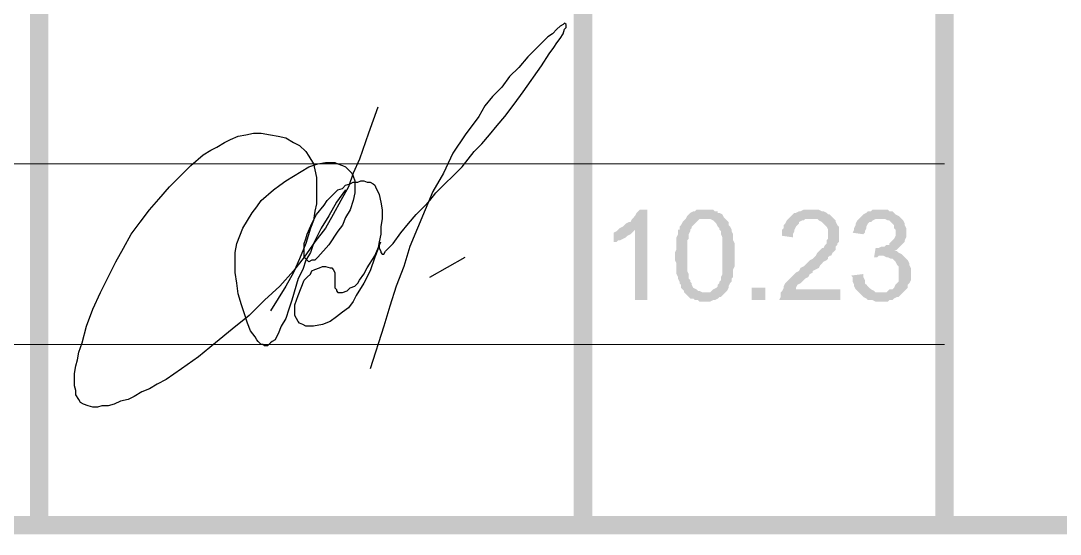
# Model space of a CAD drawing. Header units: millimetres. Extents: x -383313 to -161684, y -117025 to 99224.
# Drawn here: x -329616 to -326744, y -36104 to -34684 of the extents above; entities that cross this region are included whole.
import ezdxf

# ---------------------------------------------------------------- set-up
doc = ezdxf.new("R2010")
doc.units = ezdxf.units.MM
doc.header["$MEASUREMENT"] = 0
doc.layers.add('PDF_Geometry', color=7, linetype='Continuous')
doc.layers.add('PDF_Solid Fills', color=7, linetype='Continuous')

# ---------------------------------------------------------------- blocks, each defined once
blk = doc.blocks.new('A$Cf5759c35')
at = {"layer": 'PDF_Solid Fills'}
for points in [[(30577.2, -16941.8), (30556, -16941.8), (30551.8, -16946), (30547.6, -16950.3), (30543.3, -16958.7), (30539.1, -16963), (30534.9, -16967.2), (30530.6, -16975.7), (30526.4, -16975.7), (30517.9, -16979.9), (30513.7, -16984.1), (30509.5, -16988.4), (30501, -16992.6), (30543.3, -16996.8), (30543.3, -17191.6), (30577.2, -17191.6)], [(30738.1, -16941.8), (30738.1, -16941.8), (30712.7, -16941.8), (30708.4, -16946), (30704.2, -16946), (30695.7, -16950.3), (30691.5, -16954.5), (30691.5, -16954.5), (30687.3, -16958.7), (30683, -16967.2), (30738.1, -16967.2), (30738.1, -16967.2), (30746.5, -16967.2), (30750.8, -16967.2), (30759.2, -16971.4), (30763.5, -16975.7), (30767.7, -16979.9), (30771.9, -16988.4), (30771.9, -16988.4), (30776.2, -16992.6), (30776.2, -16996.8), (30780.4, -17001.1), (30780.4, -17005.3), (30780.4, -17009.5), (30784.6, -17018), (30784.6, -17026.5), (30784.6, -17030.7), (30784.6, -17039.2), (30784.6, -17047.6), (30784.6, -17060.3), (30784.6, -17068.8), (30784.6, -17068.8), (30784.6, -17081.5), (30784.6, -17090), (30784.6, -17098.4), (30784.6, -17106.9), (30784.6, -17111.1), (30784.6, -17119.6), (30780.4, -17128.1), (30780.4, -17132.3), (30780.4, -17136.5), (30776.2, -17140.8), (30776.2, -17145), (30771.9, -17149.2), (30771.9, -17153.5), (30767.7, -17157.7), (30759.2, -17161.9), (30755, -17166.2), (30750.8, -17170.4), (30742.3, -17170.4), (30738.1, -17170.4), (30683, -17174.6), (30687.3, -17178.9), (30691.5, -17183.1), (30695.7, -17187.3), (30704.2, -17187.3), (30708.4, -17191.6), (30716.9, -17191.6), (30721.1, -17195.8), (30729.6, -17195.8), (30738.1, -17195.8), (30738.1, -17195.8), (30746.5, -17195.8), (30750.8, -17195.8), (30759.2, -17191.6), (30763.5, -17191.6), (30771.9, -17187.3), (30776.2, -17183.1), (30780.4, -17183.1), (30784.6, -17178.9), (30788.9, -17174.6), (30793.1, -17170.4), (30797.3, -17166.2), (30801.6, -17157.7), (30801.6, -17153.5), (30805.8, -17145), (30810, -17140.8), (30810, -17136.5), (30810, -17132.3), (30814.3, -17128.1), (30814.3, -17119.6), (30814.3, -17115.4), (30814.3, -17106.9), (30818.5, -17098.4), (30818.5, -17094.2), (30818.5, -17085.7), (30818.5, -17077.3), (30818.5, -17068.8), (30818.5, -17064.6), (30818.5, -17056.1), (30818.5, -17047.6), (30818.5, -17039.2), (30818.5, -17034.9), (30814.3, -17026.5), (30814.3, -17022.2), (30814.3, -17013.8), (30814.3, -17009.5), (30810, -17001.1), (30810, -16996.8), (30805.8, -16988.4), (30801.6, -16984.1), (30801.6, -16975.7), (30797.3, -16971.4), (30797.3, -16971.4), (30793.1, -16967.2), (30788.9, -16963), (30784.6, -16954.5), (30776.2, -16950.3), (30771.9, -16950.3), (30771.9, -16946), (30763.5, -16946), (30759.2, -16941.8), (30750.8, -16941.8), (30742.3, -16941.8)], [(31030.2, -16941.8), (31009, -16941.8), (31000.5, -16946), (30996.3, -16946), (30987.8, -16950.3), (30983.6, -16950.3), (30979.4, -16954.5), (30975.1, -16958.7), (30970.9, -16963), (30966.7, -16967.2), (30962.4, -16971.4), (30958.2, -16979.9), (30954, -16984.1), (30954, -16992.6), (30949.7, -16996.8), (30949.7, -17005.3), (30949.7, -17013.8), (30979.4, -17018), (30979.4, -17009.5), (30983.6, -17001.1), (30983.6, -16996.8), (30987.8, -16988.4), (30992.1, -16984.1), (30996.3, -16979.9), (30996.3, -16975.7), (31004.8, -16971.4), (31009, -16971.4), (31013.2, -16967.2), (31021.7, -16967.2), (31030.2, -16967.2), (31093.7, -16967.2), (31085.2, -16958.7), (31085.2, -16958.7), (31081, -16954.5), (31076.7, -16954.5), (31072.5, -16950.3), (31064, -16946), (31059.8, -16946), (31051.3, -16941.8), (31047.1, -16941.8), (31038.6, -16941.8)], [(31220.7, -16941.8), (31199.5, -16941.8), (31195.3, -16946), (31186.8, -16946), (31182.6, -16950.3), (31174.1, -16954.5), (31169.9, -16958.7), (31169.9, -16958.7), (31165.6, -16963), (31220.7, -16967.2), (31224.9, -16967.2), (31233.4, -16967.2), (31241.8, -16971.4), (31246.1, -16971.4), (31250.3, -16975.7), (31254.5, -16979.9), (31258.8, -16984.1), (31258.8, -16992.6), (31263, -16996.8), (31263, -17005.3), (31263, -17009.5), (31263, -17013.8), (31258.8, -17022.2), (31254.5, -17026.5), (31250.3, -17030.7), (31246.1, -17034.9), (31246.1, -17039.2), (31237.6, -17039.2), (31233.4, -17043.4), (31224.9, -17043.4), (31216.4, -17047.6), (31212.2, -17047.6), (31271.5, -17047.6), (31275.7, -17043.4), (31279.9, -17039.2), (31284.2, -17034.9), (31288.4, -17030.7), (31288.4, -17026.5), (31292.6, -17018), (31292.6, -17013.8), (31292.6, -17005.3), (31292.6, -17001.1), (31292.6, -16992.6), (31288.4, -16984.1), (31288.4, -16979.9), (31284.2, -16971.4), (31284.2, -16971.4), (31279.9, -16967.2), (31275.7, -16963), (31271.5, -16958.7), (31263, -16954.5), (31258.8, -16950.3), (31254.5, -16946), (31246.1, -16946), (31241.8, -16941.8), (31233.4, -16941.8), (31229.1, -16941.8)], [(30683, -16967.2), (30678.8, -16971.4), (30674.6, -16975.7), (30670.3, -16984.1), (30666.1, -16988.4), (30666.1, -16996.8), (30661.9, -16996.8), (30661.9, -17005.3), (30661.9, -17009.5), (30657.6, -17018), (30657.6, -17022.2), (30657.6, -17030.7), (30657.6, -17034.9), (30657.6, -17043.4), (30657.6, -17051.9), (30653.4, -17060.3), (30653.4, -17068.8), (30653.4, -17073), (30653.4, -17081.5), (30657.6, -17090), (30657.6, -17098.4), (30657.6, -17106.9), (30657.6, -17115.4), (30657.6, -17119.6), (30661.9, -17128.1), (30661.9, -17132.3), (30666.1, -17140.8), (30666.1, -17145), (30670.3, -17149.2), (30670.3, -17157.7), (30674.6, -17161.9), (30678.8, -17166.2), (30678.8, -17170.4), (30683, -17174.6), (30738.1, -17170.4), (30733.8, -17170.4), (30729.6, -17170.4), (30721.1, -17166.2), (30716.9, -17166.2), (30712.7, -17161.9), (30704.2, -17157.7), (30700, -17149.2), (30700, -17149.2), (30700, -17145), (30695.7, -17140.8), (30695.7, -17136.5), (30691.5, -17132.3), (30691.5, -17123.8), (30691.5, -17119.6), (30687.3, -17111.1), (30687.3, -17102.7), (30687.3, -17094.2), (30687.3, -17085.7), (30687.3, -17077.3), (30687.3, -17068.8), (30687.3, -17060.3), (30687.3, -17051.9), (30687.3, -17043.4), (30687.3, -17034.9), (30687.3, -17026.5), (30691.5, -17022.2), (30691.5, -17013.8), (30691.5, -17009.5), (30695.7, -17001.1), (30695.7, -16996.8), (30700, -16992.6), (30700, -16988.4), (30704.2, -16984.1), (30708.4, -16979.9), (30712.7, -16975.7), (30716.9, -16971.4), (30721.1, -16967.2), (30729.6, -16967.2), (30738.1, -16967.2)], [(31093.7, -16967.2), (31030.2, -16967.2), (31047.1, -16967.2), (31051.3, -16971.4), (31059.8, -16975.7), (31064, -16979.9), (31064, -16979.9), (31068.3, -16984.1), (31072.5, -16988.4), (31076.7, -16996.8), (31076.7, -17001.1), (31076.7, -17009.5), (31076.7, -17013.8), (31076.7, -17022.2), (31072.5, -17026.5), (31072.5, -17034.9), (31068.3, -17039.2), (31064, -17047.6), (31059.8, -17047.6), (31055.6, -17051.9), (31051.3, -17056.1), (31047.1, -17060.3), (31042.9, -17068.8), (31038.6, -17073), (31034.4, -17077.3), (31025.9, -17081.5), (31021.7, -17085.7), (31013.2, -17094.2), (31009, -17098.4), (31000.5, -17102.7), (30996.3, -17111.1), (30987.8, -17115.4), (30983.6, -17119.6), (30979.4, -17123.8), (30975.1, -17128.1), (30970.9, -17132.3), (30966.7, -17136.5), (30962.4, -17140.8), (30958.2, -17145), (30954, -17153.5), (30954, -17157.7), (30949.7, -17166.2), (30945.5, -17170.4), (30945.5, -17170.4), (30945.5, -17178.9), (30945.5, -17183.1), (30941.3, -17191.6), (31110.6, -17191.6), (31110.6, -17161.9), (30987.8, -17161.9), (30987.8, -17161.9), (30987.8, -17157.7), (30992.1, -17149.2), (31000.5, -17145), (31000.5, -17145), (31004.8, -17140.8), (31009, -17136.5), (31013.2, -17132.3), (31021.7, -17128.1), (31025.9, -17119.6), (31034.4, -17115.4), (31034.4, -17111.1), (31042.9, -17106.9), (31051.3, -17102.7), (31055.6, -17094.2), (31059.8, -17090), (31064, -17085.7), (31072.5, -17081.5), (31076.7, -17077.3), (31076.7, -17073), (31081, -17068.8), (31085.2, -17068.8), (31089.4, -17060.3), (31093.7, -17056.1), (31097.9, -17051.9), (31097.9, -17043.4), (31102.1, -17039.2), (31102.1, -17034.9), (31106.4, -17030.7), (31106.4, -17022.2), (31106.4, -17018), (31106.4, -17009.5), (31106.4, -17009.5), (31106.4, -17001.1), (31106.4, -16996.8), (31106.4, -16988.4), (31102.1, -16984.1), (31097.9, -16975.7), (31097.9, -16971.4)], [(31165.6, -16963), (31161.4, -16967.2), (31157.2, -16971.4), (31152.9, -16979.9), (31152.9, -16984.1), (31148.7, -16992.6), (31148.7, -16996.8), (31144.5, -17005.3), (31174.1, -17009.5), (31178.3, -17005.3), (31178.3, -17001.1), (31182.6, -16992.6), (31182.6, -16988.4), (31186.8, -16979.9), (31191, -16975.7), (31195.3, -16975.7), (31199.5, -16971.4), (31208, -16967.2), (31212.2, -16967.2), (31220.7, -16967.2)], [(30501, -16992.6), (30496.8, -16996.8), (30492.5, -17001.1), (30484.1, -17005.3), (30484.1, -17034.9), (30484.1, -17030.7), (30492.5, -17030.7), (30496.8, -17026.5), (30501, -17026.5), (30509.5, -17022.2), (30517.9, -17018), (30517.9, -17018), (30522.2, -17013.8), (30530.6, -17009.5), (30534.9, -17005.3), (30539.1, -17001.1), (30543.3, -16996.8)], [(31208, -17047.6), (31203.7, -17073), (31203.7, -17073), (31212.2, -17073), (31216.4, -17068.8), (31224.9, -17068.8), (31284.2, -17068.8), (31279.9, -17064.6), (31271.5, -17060.3), (31267.2, -17056.1), (31258.8, -17056.1), (31267.2, -17051.9), (31271.5, -17047.6), (31212.2, -17047.6)], [(31284.2, -17068.8), (31224.9, -17068.8), (31229.1, -17068.8), (31237.6, -17073), (31241.8, -17073), (31250.3, -17077.3), (31254.5, -17077.3), (31258.8, -17081.5), (31263, -17085.7), (31267.2, -17094.2), (31271.5, -17098.4), (31271.5, -17102.7), (31271.5, -17111.1), (31271.5, -17119.6), (31271.5, -17119.6), (31271.5, -17123.8), (31271.5, -17132.3), (31271.5, -17140.8), (31267.2, -17145), (31263, -17149.2), (31258.8, -17157.7), (31254.5, -17161.9), (31246.1, -17161.9), (31241.8, -17166.2), (31237.6, -17170.4), (31229.1, -17170.4), (31220.7, -17170.4), (31161.4, -17170.4), (31165.6, -17174.6), (31169.9, -17178.9), (31174.1, -17183.1), (31182.6, -17187.3), (31186.8, -17191.6), (31195.3, -17191.6), (31199.5, -17191.6), (31208, -17195.8), (31212.2, -17195.8), (31220.7, -17195.8), (31224.9, -17195.8), (31233.4, -17195.8), (31241.8, -17195.8), (31246.1, -17191.6), (31254.5, -17191.6), (31258.8, -17187.3), (31267.2, -17183.1), (31271.5, -17183.1), (31275.7, -17178.9), (31279.9, -17174.6), (31284.2, -17170.4), (31288.4, -17166.2), (31292.6, -17161.9), (31296.9, -17157.7), (31296.9, -17149.2), (31301.1, -17145), (31305.3, -17136.5), (31305.3, -17132.3), (31305.3, -17123.8), (31305.3, -17119.6), (31305.3, -17115.4), (31305.3, -17106.9), (31305.3, -17102.7), (31301.1, -17094.2), (31301.1, -17090), (31296.9, -17081.5), (31292.6, -17077.3), (31292.6, -17077.3), (31288.4, -17073)], [(31174.1, -17119.6), (31140.2, -17123.8), (31144.5, -17128.1), (31144.5, -17140.8), (31148.7, -17149.2), (31148.7, -17153.5), (31152.9, -17161.9), (31157.2, -17166.2), (31161.4, -17170.4), (31220.7, -17170.4), (31216.4, -17170.4), (31208, -17170.4), (31203.7, -17166.2), (31195.3, -17161.9), (31191, -17157.7), (31191, -17157.7), (31186.8, -17153.5), (31182.6, -17149.2), (31178.3, -17145), (31178.3, -17136.5), (31174.1, -17128.1)]]:
    blk.add_hatch(color=8, dxfattribs=at).paths.add_polyline_path(points)
at = {"layer": 'PDF_Geometry', "color": 8, "lineweight": 25}
for points in [[(29836.4, -17039.2), (29836.4, -17047.6), (29840.6, -17056.1), (29840.6, -17060.3), (29844.8, -17064.6), (29849.1, -17064.6), (29853.3, -17056.1), (29861.8, -17047.6), (29874.5, -17034.9), (29895.6, -17005.3), (29916.8, -16979.9), (29938, -16954.5), (29959.1, -16933.3), (29976.1, -16916.4), (29993, -16895.2), (30065, -16823.3), (30081.9, -16802.1), (30098.8, -16780.9), (30120, -16759.8), (30141.2, -16734.4), (30162.3, -16709), (30183.5, -16683.6), (30208.9, -16649.7), (30234.3, -16615.8), (30285.1, -16543.9), (30306.3, -16510), (30319, -16493.1), (30327.4, -16480.4), (30335.9, -16467.7), (30344.4, -16455), (30348.6, -16442.3), (30352.8, -16438), (30352.8, -16429.6), (30348.6, -16425.3), (30344.4, -16429.6), (30335.9, -16433.8), (30327.4, -16442.3), (30314.7, -16455), (30302, -16463.4), (30276.6, -16488.8), (30247, -16518.5), (30221.6, -16548.1), (30196.2, -16573.5), (30175, -16603.1), (30149.6, -16628.5), (30128.5, -16653.9), (30111.5, -16683.6), (30073.4, -16734.4), (30039.6, -16785.2), (30014.2, -16840.2), (29984.5, -16891), (29963.4, -16941.8), (29942.2, -16992.6), (29921, -17043.4), (29904.1, -17098.4), (29882.9, -17153.5), (29866, -17208.5), (29849.1, -17263.5), (29811, -17382.1)], [(29832.1, -16658.2), (29806.7, -16730.1), (29781.3, -16802.1), (29764.4, -16840.2), (29751.7, -16878.3), (29730.5, -16916.4), (29709.4, -16954.5), (29688.2, -16992.6), (29658.6, -17030.7), (29628.9, -17073), (29599.3, -17111.1), (29561.2, -17153.5), (29518.9, -17191.6), (29476.5, -17233.9), (29430, -17272), (29383.4, -17310.1), (29336.8, -17348.2), (29290.3, -17382.1), (29247.9, -17411.7), (29222.5, -17424.4), (29201.4, -17437.1), (29180.2, -17445.6), (29159, -17458.3), (29142.1, -17466.7), (29120.9, -17471), (29104, -17479.4), (29087.1, -17483.7), (29070.1, -17483.7), (29057.4, -17487.9), (29044.7, -17487.9), (29032, -17483.7), (29019.3, -17479.4), (29010.9, -17475.2), (29006.6, -17466.7), (28998.2, -17454), (28998.2, -17441.3), (28993.9, -17428.6), (28993.9, -17411.7), (28993.9, -17394.8), (28998.2, -17373.6), (29002.4, -17356.7), (29006.6, -17335.5), (29015.1, -17310.1), (29027.8, -17263.5), (29044.7, -17217), (29065.9, -17170.4), (29087.1, -17128.1), (29108.2, -17085.7), (29129.4, -17047.6), (29150.6, -17009.5), (29176, -16975.7), (29201.4, -16941.8), (29226.8, -16912.2), (29256.4, -16878.3), (29286, -16848.7), (29315.7, -16819), (29349.5, -16789.4), (29370.7, -16776.7), (29387.6, -16768.2), (29408.8, -16755.5), (29425.7, -16747.1), (29446.9, -16738.6), (29468.1, -16734.4), (29489.2, -16730.1), (29510.4, -16730.1), (29535.8, -16734.4), (29557, -16738.6), (29578.1, -16742.8), (29599.3, -16755.5), (29616.2, -16764), (29633.2, -16780.9), (29641.6, -16793.6), (29654.3, -16814.8), (29658.6, -16831.7), (29662.8, -16852.9), (29662.8, -16878.3), (29662.8, -16899.5), (29662.8, -16924.9), (29658.6, -16946), (29654.3, -16971.4), (29645.9, -16992.6), (29633.2, -17034.9), (29616.2, -17077.3), (29599.3, -17115.4), (29578.1, -17153.5), (29535.8, -17221.2)], [(29743.2, -16886.8), (29717.8, -16920.6), (29696.7, -16958.7), (29675.5, -16992.6), (29654.3, -17034.9), (29645.9, -17060.3), (29633.2, -17081.5), (29624.7, -17106.9), (29612, -17132.3), (29595.1, -17191.6), (29586.6, -17217), (29578.1, -17242.4), (29565.4, -17263.5), (29557, -17284.7), (29552.7, -17293.2), (29548.5, -17301.6), (29540, -17305.9), (29535.8, -17310.1), (29531.6, -17314.3), (29527.3, -17318.6), (29518.9, -17318.6), (29514.6, -17314.3), (29510.4, -17314.3), (29501.9, -17305.9), (29497.7, -17301.6), (29493.5, -17293.2), (29480.8, -17276.2), (29472.3, -17255.1), (29463.8, -17229.7), (29455.4, -17204.3), (29446.9, -17174.6), (29442.7, -17145), (29438.4, -17115.4), (29438.4, -17090), (29438.4, -17060.3), (29442.7, -17034.9), (29451.1, -17013.8), (29459.6, -16992.6), (29472.3, -16971.4), (29485, -16950.3), (29497.7, -16933.3), (29510.4, -16916.4), (29544.3, -16886.8), (29561.2, -16874.1), (29578.1, -16861.4), (29599.3, -16848.7), (29620.5, -16836), (29641.6, -16823.3), (29667, -16814.8), (29688.2, -16810.6), (29700.9, -16810.6), (29713.6, -16810.6), (29722.1, -16814.8), (29734.8, -16819), (29743.2, -16823.3), (29751.7, -16831.7), (29760.2, -16840.2), (29764.4, -16848.7), (29768.6, -16861.4), (29768.6, -16874.1), (29768.6, -16882.5), (29768.6, -16895.2), (29764.4, -16916.4), (29755.9, -16941.8), (29743.2, -16963), (29734.8, -16984.1), (29722.1, -17001.1), (29696.7, -17039.2), (29667, -17073), (29658.6, -17081.5), (29650.1, -17081.5), (29641.6, -17085.7), (29637.4, -17081.5), (29633.2, -17077.3), (29628.9, -17073), (29628.9, -17064.6), (29628.9, -17056.1), (29628.9, -17047.6), (29628.9, -17034.9), (29633.2, -17022.2), (29637.4, -17009.5), (29650.1, -16979.9), (29662.8, -16954.5), (29684, -16929.1), (29692.4, -16916.4), (29700.9, -16907.9), (29713.6, -16895.2), (29722.1, -16886.8), (29734.8, -16882.5), (29743.2, -16874.1), (29755.9, -16869.8), (29764.4, -16865.6), (29777.1, -16865.6), (29785.6, -16861.4), (29794, -16861.4), (29802.5, -16865.6), (29811, -16865.6), (29819.4, -16869.8), (29823.7, -16874.1), (29827.9, -16882.5), (29832.1, -16891), (29836.4, -16899.5), (29840.6, -16920.6), (29844.8, -16941.8), (29844.8, -16967.2), (29840.6, -16988.4), (29840.6, -17009.5), (29836.4, -17030.7), (29832.1, -17051.9), (29823.7, -17073), (29811, -17111.1), (29794, -17145), (29772.9, -17178.9), (29764.4, -17195.8), (29751.7, -17212.7), (29734.8, -17225.4), (29717.8, -17238.1), (29700.9, -17250.8), (29679.7, -17259.3), (29654.3, -17263.5), (29645.9, -17263.5), (29633.2, -17263.5), (29624.7, -17259.3), (29616.2, -17255.1), (29612, -17250.8), (29607.8, -17242.4), (29603.5, -17233.9), (29603.5, -17225.4), (29603.5, -17212.7), (29603.5, -17204.3), (29612, -17178.9), (29620.5, -17157.7), (29628.9, -17136.5), (29637.4, -17128.1), (29645.9, -17119.6), (29650.1, -17111.1), (29658.6, -17106.9), (29671.3, -17102.7), (29679.7, -17098.4), (29688.2, -17098.4), (29700.9, -17102.7), (29705.1, -17102.7), (29709.4, -17106.9), (29713.6, -17115.4), (29713.6, -17128.1), (29713.6, -17136.5), (29713.6, -17149.2), (29713.6, -17157.7), (29717.8, -17161.9), (29717.8, -17166.2), (29722.1, -17170.4), (29726.3, -17170.4), (29730.5, -17170.4), (29734.8, -17170.4), (29747.5, -17166.2), (29755.9, -17157.7), (29768.6, -17153.5), (29777.1, -17145), (29781.3, -17136.5), (29794, -17119.6), (29802.5, -17102.7), (29823.7, -17068.8), (29840.6, -17030.7)], [(29976.1, -17128.1), (30073.4, -17073)]]:
    blk.add_lwpolyline(points, dxfattribs=at)
at = {"layer": 'PDF_Geometry', "color": 8, "lineweight": 18}
for points in [[(24896.1, -16814.8), (31398.5, -16814.8)], [(24896.1, -17314.3), (31398.5, -17314.3)]]:
    blk.add_lwpolyline(points, dxfattribs=at)
at = {"layer": 'PDF_Solid Fills', "color": 8, "lineweight": 18}
for points in [[(28922, -12314.8), (28871.2, -12314.8), (28922, -17813.9)], [(28871.2, -12314.8), (28922, -17813.9), (28871.2, -17813.9)], [(30424.8, -12314.8), (30374, -12314.8), (30424.8, -17813.9)], [(30374, -12314.8), (30424.8, -17813.9), (30374, -17813.9)]]:
    blk.add_solid(points, dxfattribs=at)
at = {"layer": 'PDF_Solid Fills', "color": 8, "lineweight": 13}
for points in [[(31423.9, -12314.8), (31373.1, -12314.8), (31423.9, -17813.9)], [(31373.1, -12314.8), (31423.9, -17813.9), (31373.1, -17813.9)], [(43421.1, -17839.3), (43370.3, -17788.5), (-13525.5, -17839.3)], [(43370.3, -17788.5), (-13525.5, -17839.3), (-13474.7, -17788.5)], [(24921.5, -17788.5), (24874.9, -17839.3), (43370.3, -17788.5)], [(24874.9, -17839.3), (43370.3, -17788.5), (43421.1, -17839.3)]]:
    blk.add_solid(points, dxfattribs=at)
at = {"layer": 'PDF_Solid Fills', "color": 8, "lineweight": 25}
blk.add_solid([(30865.1, -17191.6), (30865.1, -17157.7), (30903.2, -17191.6), (30903.2, -17157.7)], dxfattribs=at)

msp = doc.modelspace()

# ---------------------------------------------------------------- block references
at = {"ltscale": 100}
msp.add_blockref('A$Cf5759c35', (-358461.97282, -18264.93104), dxfattribs=at)

doc.saveas('drawing.dxf')
